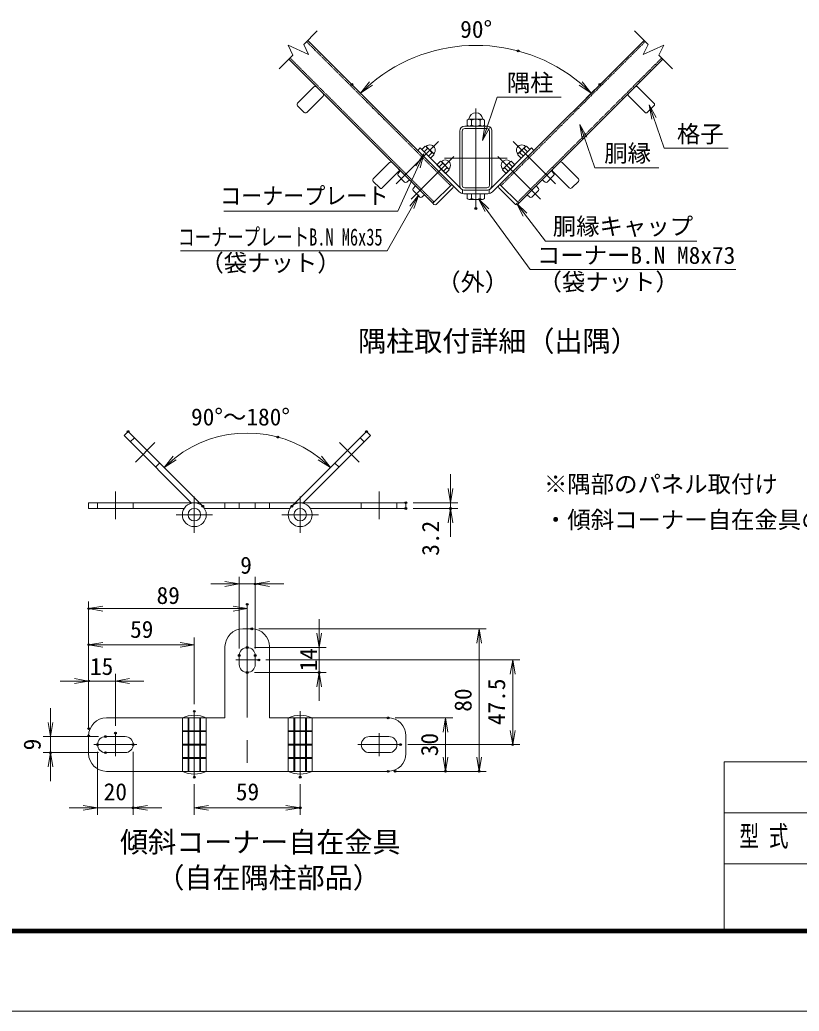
# Model space of a CAD drawing. Units: millimetres, scale not verified, with parts at other scales. Extents: x -4200 to 4200, y -2970 to 2970.
# Drawn here: x 430 to 2616, y -2970 to -188 of the extents above; entities that cross this region are included whole.
import ezdxf
from ezdxf.enums import TextEntityAlignment as Align

# ---------------------------------------------------------------- set-up
doc = ezdxf.new("R2010")
doc.units = ezdxf.units.MM
doc.header["$LTSCALE"] = 10
doc.header["$PDMODE"] = 32
doc.header["$PDSIZE"] = 5
doc.linetypes.add('USER1', pattern=[50.8, 31.75, -6.35, 6.35, -6.35])
doc.linetypes.add('USER2', pattern=[0.375, 0.25, -0.125])
for name, color, linetype, lineweight in [('0-0_D-STR1', 1, 'Continuous', 18), ('0-1_D-BMK', 2, 'USER1', 13), ('0-5_D-STR3', 3, 'Continuous', 13), ('0-6_D-STR-DIM', 7, 'Continuous', 13), ('0-7_0', 7, 'Continuous', 18), ('0-9_D-TTL-TXT', 7, 'Continuous', 18), ('0-A_D-STR-TXT', 7, 'Continuous', 13), ('0-B_D-TTL', 7, 'Continuous', 18), ('0-C_WAKU', 7, 'Continuous', 18)]:
    doc.layers.add(name, color=color, linetype=linetype, lineweight=lineweight)
doc.layers.add('0-8_Defpoints', color=253, linetype='Continuous')
doc.styles.add('ＭＳ ゴシック', font='')
doc.styles.get('ＭＳ ゴシック').set_extended_font_data('MS Gothic')

# ---------------------------------------------------------------- blocks, each defined once
blk = doc.blocks.new('_Open')
at = {"layer": '0-7_0'}
blk.add_line((-10, 1.667), (0, 0), dxfattribs=at)
blk.add_lwpolyline([(-10, -1.667), (0, 0), (-10, 0)], dxfattribs=at)

msp = doc.modelspace()

# ---------------------------------------------------------------- linework, layer by layer
at = {"layer": '0-0_D-STR1', "linetype": 'USER2'}
for p, q in [((1233.75, -248.75), (1637.86, -652.86)), ((2184.01, -248.75), (1779.9, -652.86)), ((1187.51, -294.99), (1591.62, -699.11)), ((2230.25, -294.99), (1826.14, -699.11))]:
    msp.add_line(p, q, dxfattribs=at)
at = {"layer": '0-0_D-STR1'}
for p, q in [((1237.15, -245.35), (1641.26, -649.47)), ((2180.61, -245.35), (1776.5, -649.47)), ((1184.11, -298.39), (1588.22, -702.5)), ((2233.65, -298.39), (1829.54, -702.5)), ((1254.75, -376.24), (1208.93, -422.06)), ((2162.82, -376.05), (2208.64, -421.87)), ((1280.21, -401.7), (1234.39, -447.52)), ((2137.36, -401.51), (2183.18, -447.33)), ((1208.93, -429.27), (1227.17, -447.52)), ((2208.64, -429.08), (2190.39, -447.33)), ((1663.88, -499.81), (1663.88, -652.21)), ((1670.78, -499.81), (1670.78, -652.21)), ((1677.68, -486.01), (1740.08, -486.01)), ((1677.68, -492.91), (1740.08, -492.91)), ((1746.98, -652.21), (1746.98, -499.81)), ((1753.88, -652.21), (1753.88, -499.81)), ((1466.88, -588.37), (1421.06, -634.19)), ((1950.69, -588.18), (1996.51, -634)), ((1492.34, -613.83), (1446.52, -659.65)), ((1925.23, -613.64), (1971.05, -659.46)), ((1421.06, -641.41), (1439.31, -659.65)), ((1677.68, -659.11), (1740.08, -659.11)), ((1677.68, -666.01), (1740.08, -666.01)), ((1996.51, -641.22), (1978.26, -659.46))]:
    msp.add_line(p, q, dxfattribs=at)
for centre, radius, start, end in [((1258.36, -379.85), 5.1, 45, 135), ((2159.21, -379.66), 5.1, 45, 135), ((1276.6, -398.09), 5.1, 314.99941, 45), ((2140.97, -397.9), 5.1, 135, 225.00059), ((1212.54, -425.67), 5.1, 134.99942, 225), ((2205.03, -425.48), 5.1, 315, 45.00058), ((1230.78, -443.91), 5.1, 225, 314.99941), ((2186.79, -443.72), 5.1, 225.00059, 315), ((1677.68, -499.81), 13.8, 90.00002, 179.99999), ((1677.68, -499.81), 6.9, 90.00002, 179.99999), ((1740.08, -499.81), 13.8, 0, 90.00002), ((1740.08, -499.81), 6.9, 0, 90.00002), ((1470.49, -591.98), 5.1, 45, 135), ((1488.73, -610.22), 5.1, 314.99941, 45), ((1928.84, -610.03), 5.1, 135, 225.00059), ((1947.08, -591.79), 5.1, 45, 135), ((1424.67, -637.8), 5.1, 134.99942, 225), ((1992.9, -637.61), 5.1, 315, 45.00058), ((1442.91, -656.04), 5.1, 225, 314.99941), ((1677.68, -652.21), 13.8, 179.99999, 270.00002), ((1677.68, -652.21), 6.9, 179.99999, 270.00002), ((1740.08, -652.21), 6.9, 270.00002, 0), ((1740.08, -652.21), 13.8, 270.00002, 0), ((1974.66, -655.85), 5.1, 225.00059, 315)]:
    msp.add_arc(centre, radius, start, end, dxfattribs=at)
at = {"layer": '0-1_D-BMK'}
for p, q in [((1708.88, -436.61), (1708.88, -715.41)), ((1604.51, -529.23), (1485.38, -648.36)), ((1813.25, -529.23), (1932.37, -648.36)), ((1646.94, -571.66), (1527.81, -690.79)), ((1621.2, -576.01), (1796.56, -576.01)), ((1770.82, -571.66), (1889.95, -690.79)), ((753.6, -1428.79), (808.46, -1373.92)), ((1381.6, -1428.79), (1326.74, -1373.92)), ((697.6, -1589.09), (697.6, -1511.5)), ((919.1, -1525.25), (919.1, -1627.82)), ((1216.1, -1525.25), (1216.1, -1627.82)), ((1437.6, -1589.09), (1437.6, -1511.5)), ((867.82, -1576.53), (970.38, -1576.53)), ((1164.82, -1576.53), (1267.38, -1576.53)), ((1067.6, -1827.99), (1067.6, -2320.12)), ((1035.1, -1984.25), (1100.1, -1984.25)), ((919.1, -2128.25), (919.1, -2313.12)), ((1216.1, -2128.25), (1216.1, -2313.12)), ((697.6, -2189.25), (697.6, -2254.25)), ((1437.6, -2189.25), (1437.6, -2254.25)), ((637.6, -2221.75), (757.6, -2221.75)), ((1497.6, -2221.75), (1377.6, -2221.75))]:
    msp.add_line(p, q, dxfattribs=at)
at = {"layer": '0-5_D-STR3'}
for p, q in [((1684.58, -483.01), (1684.58, -469.51)), ((1690.18, -466.51), (1727.21, -466.51)), ((1690.18, -466.51), (1727.21, -466.51)), ((1696.73, -469.51), (1696.73, -483.01)), ((1721.03, -469.51), (1721.03, -483.01)), ((1733.18, -483.01), (1733.18, -469.51)), ((1690.18, -486.01), (1727.21, -486.01)), ((1690.18, -486.01), (1727.21, -486.01)), ((1552.59, -547.22), (1545.8, -554.01)), ((1661.81, -670.02), (1545.8, -554.01)), ((1668.57, -663.2), (1552.59, -547.22)), ((1567.01, -542.34), (1557.36, -551.99)), ((1581.75, -576.39), (1557.36, -551.99)), ((1573.18, -548.52), (1563.53, -558.17)), ((1569.62, -543.04), (1567.01, -542.34)), ((1590.7, -564.12), (1569.62, -543.04)), ((1749.19, -663.2), (1865.17, -547.22)), ((1755.95, -670.02), (1871.96, -554.01)), ((1827.05, -564.12), (1848.14, -543.04)), ((1836.01, -576.39), (1860.4, -551.99)), ((1844.58, -548.52), (1854.23, -558.17)), ((1848.14, -543.04), (1850.75, -542.34)), ((1850.75, -542.34), (1860.4, -551.99)), ((1865.17, -547.22), (1871.96, -554.01)), ((1585.23, -560.56), (1575.58, -570.21)), ((1591.4, -566.74), (1581.75, -576.39)), ((1591.4, -566.74), (1590.7, -564.12)), ((1826.35, -566.74), (1827.05, -564.12)), ((1826.35, -566.74), (1836.01, -576.39)), ((1832.53, -560.56), (1842.18, -570.21)), ((1497.01, -611.28), (1490.58, -618.95)), ((1609.44, -584.77), (1599.78, -594.42)), ((1624.18, -618.81), (1599.78, -594.42)), ((1615.61, -590.94), (1605.96, -600.59)), ((1612.05, -585.47), (1609.44, -584.77)), ((1633.13, -606.55), (1612.05, -585.47)), ((1627.66, -602.99), (1618.01, -612.64)), ((1633.83, -609.16), (1624.18, -618.81)), ((1633.83, -609.16), (1633.13, -606.55)), ((1783.93, -609.16), (1784.63, -606.55)), ((1783.93, -609.16), (1793.58, -618.81)), ((1784.63, -606.55), (1805.71, -585.47)), ((1790.1, -602.99), (1799.75, -612.64)), ((1793.58, -618.81), (1817.97, -594.42)), ((1802.15, -590.94), (1811.8, -600.59)), ((1805.71, -585.47), (1808.32, -584.77)), ((1808.32, -584.77), (1817.97, -594.42)), ((1920.75, -611.28), (1927.18, -618.95)), ((1490.82, -624.62), (1509.13, -642.92)), ((1522.46, -636.74), (1514.8, -643.17)), ((1895.3, -636.74), (1902.96, -643.17)), ((1926.93, -624.62), (1908.63, -642.92)), ((1539.43, -653.71), (1533, -661.37)), ((1533.25, -667.04), (1551.56, -685.35)), ((1641.26, -649.47), (1588.22, -702.5)), ((1644.44, -659.01), (1597.77, -705.68)), ((1644.44, -652.65), (1641.26, -649.47)), ((1671.38, -665.15), (1671.38, -675.2)), ((1675.36, -666.01), (1742.4, -666.01)), ((1746.38, -665.15), (1746.38, -675.2)), ((1773.32, -652.65), (1776.5, -649.47)), ((1773.32, -659.01), (1819.99, -705.68)), ((1776.5, -649.47), (1829.54, -702.5)), ((1884.51, -667.04), (1866.2, -685.35)), ((1878.33, -653.71), (1884.76, -661.37)), ((1564.89, -679.16), (1557.23, -685.6)), ((1675.36, -675.61), (1742.4, -675.61)), ((1684.58, -675.61), (1733.18, -675.61)), ((1684.58, -689.11), (1684.58, -675.61)), ((1690.18, -692.11), (1727.21, -692.11)), ((1696.73, -689.11), (1696.73, -675.61)), ((1721.03, -689.11), (1721.03, -675.61)), ((1733.18, -689.11), (1733.18, -675.61)), ((1852.87, -679.16), (1860.53, -685.6)), ((1591.41, -705.68), (1588.22, -702.5)), ((1826.35, -705.68), (1829.54, -702.5)), ((721.82, -1354.5), (733.13, -1343.19)), ((721.82, -1354.5), (911.28, -1543.96)), ((733.13, -1343.19), (942.79, -1552.85)), ((739.5, -1372.18), (750.81, -1360.87)), ((1402.07, -1343.19), (1192.41, -1552.85)), ((1413.38, -1354.5), (1223.93, -1543.96)), ((1395.71, -1372.18), (1384.39, -1360.87)), ((1413.38, -1354.5), (1402.07, -1343.19)), ((810.21, -1442.89), (821.52, -1431.58)), ((1325, -1442.89), (1313.68, -1431.58)), ((622.6, -1559.03), (622.6, -1543.03)), ((622.6, -1543.03), (919.1, -1543.03)), ((647.6, -1559.03), (647.6, -1543.03)), ((747.6, -1559.03), (747.6, -1543.03)), ((1216.1, -1543.03), (919.1, -1543.03)), ((1005.1, -1543.03), (1005.1, -1559.03)), ((1045.1, -1559.03), (1045.1, -1543.03)), ((1090.1, -1559.03), (1090.1, -1543.03)), ((1130.1, -1543.03), (1130.1, -1559.03)), ((1512.6, -1543.03), (1216.1, -1543.03)), ((1387.6, -1559.03), (1387.6, -1543.03)), ((1487.6, -1559.03), (1487.6, -1543.03)), ((1512.6, -1559.03), (1512.6, -1543.03)), ((622.6, -1559.03), (890.54, -1559.03)), ((1187.54, -1559.03), (947.67, -1559.03)), ((1512.6, -1559.03), (1244.67, -1559.03)), ((1055.1, -1896.75), (1080.1, -1896.75)), ((1005.1, -1946.75), (1005.1, -2146.75)), ((1130.1, -1946.75), (1130.1, -2146.75)), ((1045.1, -1971.75), (1045.1, -1996.75)), ((1090.1, -1971.75), (1090.1, -1996.75)), ((672.6, -2146.75), (1005.1, -2146.75)), ((885.6, -2146.75), (885.6, -2296.75)), ((901.6, -2146.75), (901.6, -2296.75)), ((904.1, -2146.75), (904.1, -2296.75)), ((934.1, -2146.75), (934.1, -2296.75)), ((936.6, -2146.75), (936.6, -2296.75)), ((952.6, -2146.75), (952.6, -2296.75)), ((1130.1, -2146.75), (1462.6, -2146.75)), ((1182.6, -2146.75), (1182.6, -2296.75)), ((1198.6, -2146.75), (1198.6, -2296.75)), ((1201.1, -2146.75), (1201.1, -2296.75)), ((1231.1, -2146.75), (1231.1, -2296.75)), ((1233.6, -2146.75), (1233.6, -2296.75)), ((1249.6, -2146.75), (1249.6, -2296.75)), ((622.6, -2196.75), (622.6, -2246.75)), ((885.6, -2183.25), (952.6, -2183.25)), ((885.6, -2185.25), (952.6, -2185.25)), ((1249.6, -2183.25), (1182.6, -2183.25)), ((1249.6, -2185.25), (1182.6, -2185.25)), ((1512.6, -2196.75), (1512.6, -2246.75)), ((670.1, -2199.25), (725.1, -2199.25)), ((885.6, -2220.25), (952.6, -2220.25)), ((885.6, -2223.25), (952.6, -2223.25)), ((1249.6, -2220.25), (1182.6, -2220.25)), ((1249.6, -2223.25), (1182.6, -2223.25)), ((1465.1, -2199.25), (1410.1, -2199.25)), ((670.1, -2244.25), (725.1, -2244.25)), ((1465.1, -2244.25), (1410.1, -2244.25)), ((885.6, -2258.25), (952.6, -2258.25)), ((885.6, -2260.25), (952.6, -2260.25)), ((1249.6, -2258.25), (1182.6, -2258.25)), ((1249.6, -2260.25), (1182.6, -2260.25)), ((672.6, -2296.75), (1462.6, -2296.75))]:
    msp.add_line(p, q, dxfattribs=at)
for centre, radius in [((919.1, -1576.53), 33.5), ((1216.1, -1576.53), 33.5), ((919.1, -1576.53), 17.5), ((1216.1, -1576.53), 17.5)]:
    msp.add_circle(centre, radius, dxfattribs=at)
for centre, radius, start, end in [((1690.65, -474.13), 7.63, 37.21089, 142.78911), ((1688.04, -465.39), 1.5, 279.83916, 352.83194), ((1708.88, -468.01), 19.5, 7.16806, 172.83194), ((1708.88, -492.62), 26.1, 62.26063, 117.73937), ((1727.1, -474.16), 7.65, 37.42505, 142.57495), ((1729.72, -465.39), 1.5, 187.16806, 253.42019), ((1690.65, -478.4), 7.63, 217.21089, 322.78911), ((1708.88, -459.91), 26.1, 242.26063, 297.73937), ((1727.1, -478.36), 7.65, 217.42505, 322.57495), ((1580.23, -553.52), 14.91, 314.64798, 135.35202), ((1553.79, -557.24), 21.27, 24.22053, 41.8842), ((1560.71, -573.04), 27.51, 26.96185, 63.03815), ((1837.53, -553.52), 14.91, 44.64798, 225.35202), ((1857.05, -573.04), 27.51, 116.96185, 153.03815), ((1863.97, -557.24), 21.27, 138.1158, 155.77947), ((1576.5, -579.96), 21.27, 48.1158, 65.77947), ((1622.65, -595.94), 14.91, 314.64798, 135.35202), ((1795.1, -595.94), 14.91, 44.64798, 225.35202), ((1841.25, -579.96), 21.27, 114.22053, 131.8842), ((1596.21, -599.67), 21.27, 24.22053, 41.8842), ((1603.14, -615.46), 27.51, 26.96185, 63.03815), ((1618.93, -622.39), 21.27, 48.1158, 65.77947), ((1798.83, -622.39), 21.27, 114.22053, 131.8842), ((1814.62, -615.46), 27.51, 116.96185, 153.03815), ((1821.55, -599.67), 21.27, 138.1158, 155.77947), ((1493.79, -621.65), 4.2, 140, 225), ((1923.96, -621.65), 4.2, 315, 40), ((1512.1, -639.95), 4.2, 225, 310), ((1536.22, -664.07), 4.2, 140, 225), ((1641.26, -655.83), 4.5, 315, 45), ((1675.36, -656.41), 9.6, 225, 270), ((1742.4, -656.41), 9.6, 270, 315), ((1776.5, -655.83), 4.5, 135, 225), ((1881.54, -664.07), 4.2, 315, 40), ((1905.66, -639.95), 4.2, 230, 315), ((1554.53, -682.38), 4.2, 225, 310), ((1675.36, -656.41), 19.2, 225, 270), ((1690.65, -684.5), 7.63, 217.21089, 322.78911), ((1708.88, -666.01), 26.1, 242.26063, 297.73937), ((1727.1, -684.46), 7.65, 217.42505, 322.57495), ((1742.4, -656.41), 19.2, 270, 315), ((1863.23, -682.38), 4.2, 230, 315), ((1594.59, -702.5), 4.5, 225, 315), ((1823.17, -702.5), 4.5, 225, 315), ((1055.1, -1946.75), 50, 90, 180), ((1080.1, -1946.75), 50, 0, 90), ((1067.6, -1971.75), 22.5, 0, 180), ((1067.6, -1996.75), 22.5, 180, 0), ((919.1, -2217.82), 78.57, 64.76136, 115.23864), ((1216.1, -2217.82), 78.57, 64.76136, 115.23864), ((672.6, -2196.75), 50, 90, 180), ((1462.6, -2196.75), 50, 0, 90), ((670.1, -2221.75), 22.5, 90, 270), ((725.1, -2221.75), 22.5, 270, 90), ((1410.1, -2221.75), 22.5, 90, 270), ((1465.1, -2221.75), 22.5, 270, 90), ((672.6, -2246.75), 50, 180, 270), ((1462.6, -2246.75), 50, 270, 0), ((919.1, -2225.68), 78.57, 244.76136, 295.23864), ((1216.1, -2225.68), 78.57, 244.76136, 295.23864)]:
    msp.add_arc(centre, radius, start, end, dxfattribs=at)
at = {"layer": '0-6_D-STR-DIM'}
for p, q in [((1225.93, -256.57), (1263.81, -218.69)), ((2191.83, -256.57), (2153.95, -218.69)), ((1181.95, -258.5), (1195.32, -287.18)), ((1239.3, -285.24), (1181.95, -258.5)), ((1225.93, -256.57), (1239.3, -285.24)), ((2191.83, -256.57), (2178.45, -285.24)), ((2178.45, -285.24), (2235.81, -258.5)), ((2235.81, -258.5), (2222.43, -287.18)), ((1157.44, -325.06), (1195.32, -287.18)), ((2260.31, -325.06), (2222.43, -287.18)), ((1375.02, -383.23), (1399.4, -407.61)), ((2042.74, -383.23), (2018.36, -407.61)), ((1638.05, -1503.03), (1638.05, -1463.03)), ((1532.6, -1543.03), (1658.05, -1543.03)), ((1638.05, -1543.03), (1638.05, -1559.03)), ((1532.6, -1559.03), (1658.05, -1559.03)), ((1638.05, -1599.03), (1638.05, -1639.03)), ((1045.1, -1951.75), (1045.1, -1750.89)), ((1090.1, -1951.75), (1090.1, -1750.89)), ((1005.1, -1770.89), (965.1, -1770.89)), ((1045.1, -1770.89), (1090.1, -1770.89)), ((1130.1, -1770.89), (1170.1, -1770.89)), ((622.6, -2176.75), (622.6, -1820.16)), ((1067.6, -1840.16), (622.6, -1840.16)), ((1067.6, -1847.99), (1067.6, -1860.16)), ((1269, -1909.25), (1269, -1869.25)), ((1100.1, -1896.75), (1738.08, -1896.75)), ((1718.08, -1896.75), (1718.08, -2296.75)), ((622.6, -2156.75), (622.6, -1921.46)), ((919.1, -1941.46), (622.6, -1941.46)), ((919.1, -2108.25), (919.1, -1921.46)), ((1087.6, -1949.25), (1289, -1949.25)), ((1269, -1949.25), (1269, -2019.25)), ((1120.1, -1984.25), (1832.23, -1984.25)), ((1812.23, -1984.25), (1812.23, -2221.75)), ((622.6, -2176.75), (622.6, -2023.27)), ((697.6, -2169.25), (697.6, -2023.27)), ((1087.6, -2019.25), (1289, -2019.25)), ((582.6, -2043.27), (542.6, -2043.27)), ((697.6, -2043.27), (622.6, -2043.27)), ((737.6, -2043.27), (777.6, -2043.27)), ((1269, -2059.25), (1269, -2099.25)), ((515.48, -2159.25), (515.48, -2119.25)), ((1482.6, -2146.75), (1643.93, -2146.75)), ((1623.93, -2146.75), (1623.93, -2296.75)), ((650.1, -2199.25), (495.48, -2199.25)), ((515.48, -2199.25), (515.48, -2244.25)), ((1517.6, -2221.75), (1832.23, -2221.75)), ((650.1, -2244.25), (495.48, -2244.25)), ((647.6, -2241.75), (647.6, -2419.16)), ((747.6, -2241.75), (747.6, -2419.16)), ((515.48, -2284.25), (515.48, -2324.25)), ((1482.6, -2296.75), (1643.93, -2296.75)), ((1502.6, -2296.75), (1738.08, -2296.75)), ((919.1, -2333.12), (919.1, -2419.16)), ((1216.1, -2333.12), (1216.1, -2419.16)), ((607.6, -2399.16), (567.6, -2399.16)), ((647.6, -2399.16), (747.6, -2399.16)), ((787.6, -2399.16), (827.6, -2399.16)), ((919.1, -2399.16), (1216.1, -2399.16))]:
    msp.add_line(p, q, dxfattribs=at)
for centre, radius, start, end in [((1708.88, -717.09), 457.67, 50.00922, 129.99078), ((1067.6, -1677.66), 330.31, 51.94276, 128.05724)]:
    msp.add_arc(centre, radius, start, end, dxfattribs=at)
at = {"layer": '0-8_Defpoints'}
for p in [(1827.33, -275.02), (1360.88, -369.09), (2056.88, -369.09), (1708.88, -717.09), (733.13, -1343.19), (1153.09, -1358.61), (1402.07, -1343.19), (942.79, -1552.85), (1192.41, -1552.85), (1512.6, -1543.03), (1512.6, -1559.03), (1638.05, -1559.03), (1090.1, -1770.89), (1067.6, -1827.99), (622.6, -1840.16), (1080.1, -1896.75), (622.6, -1941.46), (1067.6, -1949.25), (1045.1, -1971.75), (1090.1, -1971.75), (1100.1, -1984.25), (1067.6, -2019.25), (1269, -2019.25), (622.6, -2043.27), (919.1, -2128.25), (1462.6, -2146.75), (622.6, -2176.75), (622.6, -2196.75), (670.1, -2199.25), (697.6, -2189.25), (647.6, -2221.75), (747.6, -2221.75), (1497.6, -2221.75), (1812.23, -2221.75), (515.48, -2244.25), (670.1, -2244.25), (1462.6, -2296.75), (1482.6, -2296.75), (1623.93, -2296.75), (1718.08, -2296.75), (919.1, -2313.12), (1216.1, -2313.12), (747.6, -2399.16), (1216.1, -2399.16)]:
    msp.add_point(p, dxfattribs=at)
at = {"layer": '0-A_D-STR-TXT'}
for points in [[(1948.68, -405.23), (1769.08, -405.23), (1728.2, -524.68)], [(2416.64, -547.92), (2237.03, -547.92), (2196.16, -428.47)], [(2221.93, -603), (2042.32, -603), (2001.45, -483.55)], [(1001.85, -724.7), (1489.96, -724.7), (1561.98, -565.9)], [(880.57, -835.64), (1460.46, -835.64), (1547.97, -680.63)], [(2438.18, -888.66), (1860.85, -888.66), (1717.61, -691.4)], [(2328.52, -808.98), (1904.32, -808.98), (1823.88, -704.23)]]:
    msp.add_lwpolyline(points, dxfattribs=at)
at = {"layer": '0-B_D-TTL'}
for points in [[(-4200.09, -2969.77), (4199.91, -2969.77), (4199.91, 2970.23), (-4200.09, 2970.23)], [(-3930.09, 2750.23), (3929.91, 2750.23), (3929.91, -2749.77), (-3930.09, -2749.77)], [(-3927.59, 2747.73), (3927.41, 2747.73), (3927.41, -2747.27), (-3927.59, -2747.27)], [(-3925.09, 2745.23), (3924.91, 2745.23), (3924.91, -2744.77), (-3925.09, -2744.77)], [(-3922.59, 2742.73), (3922.41, 2742.73), (3922.41, -2742.27), (-3922.59, -2742.27)], [(-3920.09, 2740.23), (3919.91, 2740.23), (3919.91, -2739.77), (-3920.09, -2739.77)]]:
    msp.add_lwpolyline(points, close=True, dxfattribs=at)
at = {"layer": '0-C_WAKU'}
for p, q in [((2405.47, -2269.7), (3919.91, -2269.7)), ((2405.47, -2739.77), (2405.47, -2269.7)), ((2405.47, -2412.95), (3919.91, -2412.95)), ((2405.47, -2556.2), (3919.91, -2556.2))]:
    msp.add_line(p, q, dxfattribs=at)

# ---------------------------------------------------------------- block references
at = {"layer": '0-6_D-STR-DIM', "xscale": 4, "yscale": 4}
for p, rotation in [((1385.26, -393.47), 222.49539), ((2032.5, -393.47), 317.50461), ((834.04, -1444.1), 221.52862), ((1301.16, -1444.1), 318.47138), ((1638.05, -1543.03), 270), ((1638.05, -1559.03), 90), ((1090.1, -1770.89), 180), ((622.6, -1840.16), 180), ((1269, -1949.25), 270), ((1718.08, -1896.75), 90), ((622.6, -1941.46), 180), ((1812.23, -1984.25), 90), ((1269, -2019.25), 90), ((697.6, -2043.27), 180), ((515.48, -2199.25), 270), ((1623.93, -2146.75), 90), ((1812.23, -2221.75), 270), ((515.48, -2244.25), 90), ((1623.93, -2296.75), 270), ((1718.08, -2296.75), 270), ((747.6, -2399.16), 180), ((919.1, -2399.16), 180)]:
    msp.add_blockref('_Open', p, dxfattribs=dict(at, rotation=rotation))
for p in [(1045.1, -1770.89), (1067.6, -1840.16), (919.1, -1941.46), (622.6, -2043.27), (647.6, -2399.16), (1216.1, -2399.16)]:
    msp.add_blockref('_Open', p, dxfattribs=at)
at = {"layer": '0-A_D-STR-TXT', "xscale": 4, "yscale": 4}
for p, rotation in [((2195.51, -426.58), 108.89187), ((1727.55, -526.57), 251.10813), ((2000.8, -481.66), 108.8919), ((1562.8, -564.08), 65.60657), ((1548.95, -678.89), 60.55492), ((1716.43, -689.78), 125.98605), ((1822.66, -702.65), 127.525)]:
    msp.add_blockref('_Open', p, dxfattribs=dict(at, rotation=rotation))

# ---------------------------------------------------------------- texts
at = {"layer": '0-6_D-STR-DIM', "style": 'ＭＳ ゴシック'}
for s, p in [('90°', (1664.95, -252.67)), ('90°～180°', (909.87, -1340.6)), ('9', (1047.87, -1756.71)), ('89', (813.11, -1841.42)), ('59', (738.85, -1936.62)), ('15', (626.34, -2040.64)), ('20', (664.84, -2392.41)), ('59', (1035.6, -2392.41))]:
    msp.add_text(s, height=48.09, dxfattribs=at).set_placement(p, align=Align.BOTTOM_LEFT)
for s, p in [('3.2', (1619.99, -1691.81)), ('14', (1277.51, -2016.03)), ('47.5', (1805.48, -2167.11)), ('80', (1711.33, -2129.38)), ('30', (1617.18, -2254.38)), ('9', (502.51, -2237.74))]:
    msp.add_text(s, height=48.09, rotation=90, dxfattribs=at).set_placement(p, align=Align.BOTTOM_LEFT)
at = {"layer": '0-9_D-TTL-TXT', "style": 'ＭＳ ゴシック'}
for s, p in [('隅柱取付詳細（出隅）', (1378.55, -1135.35)), ('傾斜コーナー自在金具', (710.59, -2541.34)), ('（自在隅柱部品）', (812.66, -2641.34))]:
    msp.add_text(s, height=57.7, dxfattribs=at).set_placement(p, align=Align.BOTTOM_LEFT)
at = {"layer": '0-A_D-STR-TXT', "style": 'ＭＳ ゴシック'}
for s, height, p in [('隅柱', 48.09, (1795.8, -402.85)), ('格子', 48.09, (2272.96, -546.44)), ('胴縁', 48.09, (2069.05, -600.62)), ('胴縁キャップ', 48.09, (1924.73, -805.65)), ('コーナーB.N M8x73', 48.09, (1880.04, -886.9)), ('（袋ナット）', 48.09, (936.1, -908.18)), ('（外）', 49.49, (1598.81, -963.12)), ('（袋ナット）', 48.09, (1884.68, -961.59)), ('※隅部のパネル取付け', 48.09, (1899.91, -1529.03)), ('・傾斜コーナー自在金具の場合：現場で孔加工をし設置する。', 48.09, (1899.91, -1629.03))]:
    msp.add_text(s, height=height, dxfattribs=at).set_placement(p, align=Align.BOTTOM_LEFT)
for s, width, p in [('コーナープレート', 0.9, (991.32, -720.1)), ('コーナープレートB.N M6x35', 0.7, (873.8, -835.69))]:
    msp.add_text(s, height=48.09, dxfattribs=dict(at, width=width)).set_placement(p, align=Align.BOTTOM_LEFT)
at = {"layer": '0-C_WAKU', "style": 'ＭＳ ゴシック', "width": 0.7}
msp.add_text('型 式', height=57.73, dxfattribs=at).set_placement((2448.22, -2524.79), align=Align.BOTTOM_LEFT)

doc.saveas('drawing.dxf')
